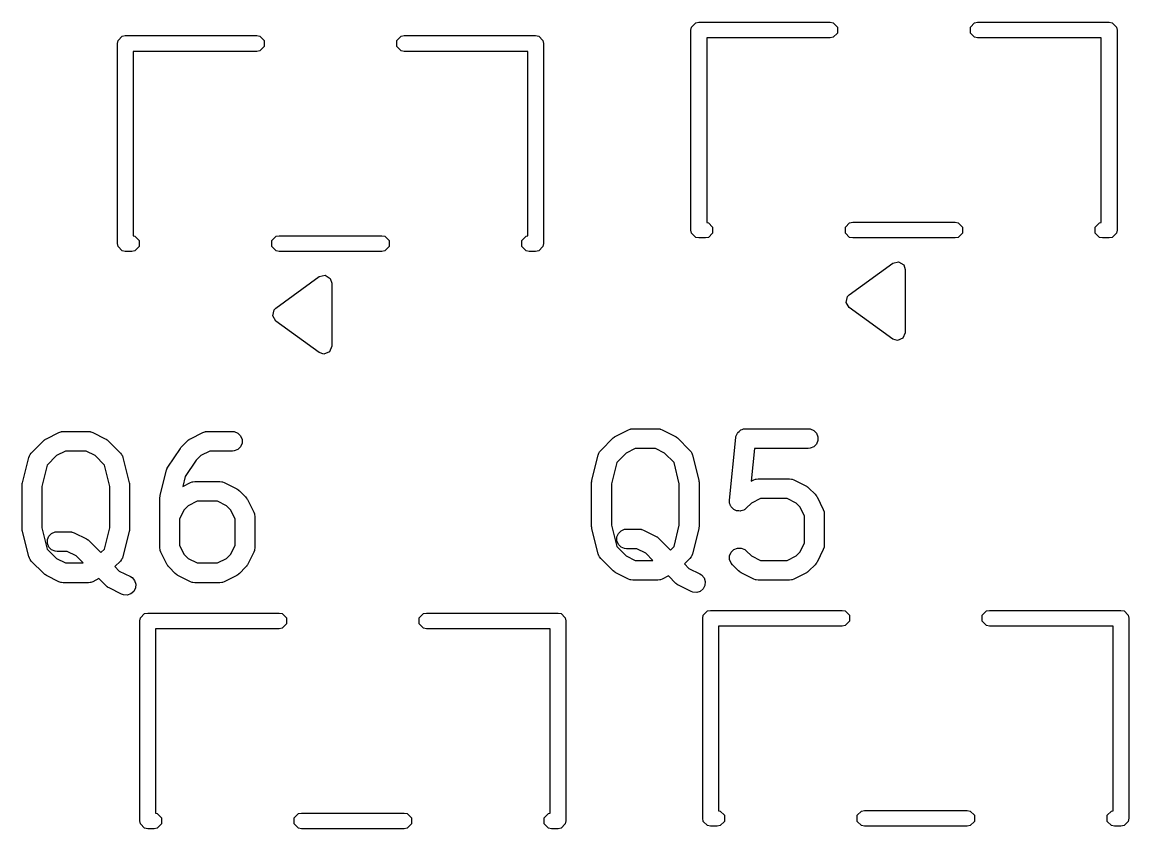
# Model space of a CAD drawing. Header units: inches. Extents: x 1.31 to 5.24, y -7.02 to -1.13.
# Drawn here: x 4.5191 to 4.8504, y -3.6902 to -3.4488 of the extents above; entities that cross this region are included whole.
import ezdxf

# ---------------------------------------------------------------- set-up
doc = ezdxf.new("R2010")
doc.units = ezdxf.units.IN
doc.header["$MEASUREMENT"] = 0
doc.layers.add('F.Silkscreen', color=41, linetype='CONTINUOUS', true_color=0xf2eda1)

msp = doc.modelspace()

# ---------------------------------------------------------------- linework, layer by layer
at = {"layer": 'F.Silkscreen', "linetype": 'CONTINUOUS'}
for p, q in [((4.71929, -3.45118), (4.71947, -3.45028)), ((4.71929, -3.51102), (4.71929, -3.45118)), ((4.71947, -3.45028), (4.72075, -3.449)), ((4.72075, -3.449), (4.72165, -3.44882)), ((4.72165, -3.44882), (4.76102, -3.44882)), ((4.76102, -3.44882), (4.76193, -3.449)), ((4.76193, -3.449), (4.76321, -3.45028)), ((4.76321, -3.45028), (4.76321, -3.45209)), ((4.80294, -3.45028), (4.80421, -3.449)), ((4.80294, -3.45209), (4.80294, -3.45028)), ((4.80421, -3.449), (4.80512, -3.44882)), ((4.80512, -3.44882), (4.84449, -3.44882)), ((4.84449, -3.44882), (4.84539, -3.449)), ((4.84539, -3.449), (4.84667, -3.45028)), ((4.84667, -3.45028), (4.84685, -3.45118)), ((4.84685, -3.45118), (4.84685, -3.51102)), ((4.54764, -3.45522), (4.54782, -3.45431)), ((4.54764, -3.51506), (4.54764, -3.45522)), ((4.54782, -3.45431), (4.5491, -3.45303)), ((4.5491, -3.45303), (4.55, -3.45285)), ((4.55, -3.45285), (4.58937, -3.45285)), ((4.58937, -3.45285), (4.59027, -3.45303)), ((4.59027, -3.45303), (4.59155, -3.45431)), ((4.59155, -3.45431), (4.59155, -3.45612)), ((4.63128, -3.45431), (4.63256, -3.45303)), ((4.63128, -3.45612), (4.63128, -3.45431)), ((4.63256, -3.45303), (4.63346, -3.45285)), ((4.63346, -3.45285), (4.67283, -3.45285)), ((4.67283, -3.45285), (4.67374, -3.45303)), ((4.67374, -3.45303), (4.67502, -3.45431)), ((4.67502, -3.45431), (4.6752, -3.45522)), ((4.6752, -3.45522), (4.6752, -3.51506)), ((4.76102, -3.45354), (4.72402, -3.45354)), ((4.72402, -3.45354), (4.72402, -3.50874)), ((4.76193, -3.45336), (4.76102, -3.45354)), ((4.76321, -3.45209), (4.76193, -3.45336)), ((4.80421, -3.45336), (4.80294, -3.45209)), ((4.80512, -3.45354), (4.80421, -3.45336)), ((4.84213, -3.45354), (4.80512, -3.45354)), ((4.84213, -3.50874), (4.84213, -3.45354)), ((4.58937, -3.45758), (4.55236, -3.45758)), ((4.55236, -3.45758), (4.55236, -3.51278)), ((4.59027, -3.4574), (4.58937, -3.45758)), ((4.59155, -3.45612), (4.59027, -3.4574)), ((4.63256, -3.4574), (4.63128, -3.45612)), ((4.63346, -3.45758), (4.63256, -3.4574)), ((4.67047, -3.45758), (4.63346, -3.45758)), ((4.67047, -3.51278), (4.67047, -3.45758)), ((4.71947, -3.51193), (4.71929, -3.51102)), ((4.72402, -3.50874), (4.72453, -3.50884)), ((4.72453, -3.50884), (4.7258, -3.51012)), ((4.7258, -3.51012), (4.7258, -3.51193)), ((4.76553, -3.51012), (4.76681, -3.50884)), ((4.76553, -3.51193), (4.76553, -3.51012)), ((4.76681, -3.50884), (4.76772, -3.50866)), ((4.76772, -3.50866), (4.79843, -3.50866)), ((4.79843, -3.50866), (4.79933, -3.50884)), ((4.79933, -3.50884), (4.80061, -3.51012)), ((4.80061, -3.51012), (4.80061, -3.51193)), ((4.84034, -3.51012), (4.84162, -3.50884)), ((4.84034, -3.51193), (4.84034, -3.51012)), ((4.84162, -3.50884), (4.84213, -3.50874)), ((4.84685, -3.51102), (4.84667, -3.51193)), ((4.55236, -3.51278), (4.55287, -3.51288)), ((4.55287, -3.51288), (4.55415, -3.51416)), ((4.55415, -3.51416), (4.55415, -3.51596)), ((4.59388, -3.51416), (4.59516, -3.51288)), ((4.59388, -3.51596), (4.59388, -3.51416)), ((4.59516, -3.51288), (4.59606, -3.5127)), ((4.59606, -3.5127), (4.62677, -3.5127)), ((4.62677, -3.5127), (4.62768, -3.51288)), ((4.62768, -3.51288), (4.62895, -3.51416)), ((4.62895, -3.51416), (4.62895, -3.51596)), ((4.66868, -3.51416), (4.66996, -3.51288)), ((4.66868, -3.51596), (4.66868, -3.51416)), ((4.66996, -3.51288), (4.67047, -3.51278)), ((4.72075, -3.51321), (4.71947, -3.51193)), ((4.72165, -3.51339), (4.72075, -3.51321)), ((4.72362, -3.51339), (4.72165, -3.51339)), ((4.72453, -3.51321), (4.72362, -3.51339)), ((4.7258, -3.51193), (4.72453, -3.51321)), ((4.76681, -3.51321), (4.76553, -3.51193)), ((4.76772, -3.51339), (4.76681, -3.51321)), ((4.79843, -3.51339), (4.76772, -3.51339)), ((4.79933, -3.51321), (4.79843, -3.51339)), ((4.80061, -3.51193), (4.79933, -3.51321)), ((4.84162, -3.51321), (4.84034, -3.51193)), ((4.84252, -3.51339), (4.84162, -3.51321)), ((4.84449, -3.51339), (4.84252, -3.51339)), ((4.84539, -3.51321), (4.84449, -3.51339)), ((4.84667, -3.51193), (4.84539, -3.51321)), ((4.54782, -3.51596), (4.54764, -3.51506)), ((4.5491, -3.51724), (4.54782, -3.51596)), ((4.55, -3.51742), (4.5491, -3.51724)), ((4.55197, -3.51742), (4.55, -3.51742)), ((4.55287, -3.51724), (4.55197, -3.51742)), ((4.55415, -3.51596), (4.55287, -3.51724)), ((4.59516, -3.51724), (4.59388, -3.51596)), ((4.59606, -3.51742), (4.59516, -3.51724)), ((4.62677, -3.51742), (4.59606, -3.51742)), ((4.62768, -3.51724), (4.62677, -3.51742)), ((4.62895, -3.51596), (4.62768, -3.51724)), ((4.66996, -3.51724), (4.66868, -3.51596)), ((4.67087, -3.51742), (4.66996, -3.51724)), ((4.67283, -3.51742), (4.67087, -3.51742)), ((4.67374, -3.51724), (4.67283, -3.51742)), ((4.67502, -3.51596), (4.67374, -3.51724)), ((4.6752, -3.51506), (4.67502, -3.51596)), ((4.76672, -3.53037), (4.77971, -3.52092)), ((4.77971, -3.52092), (4.78147, -3.5205)), ((4.78147, -3.5205), (4.78301, -3.52145)), ((4.78301, -3.52145), (4.78346, -3.52283)), ((4.60806, -3.52496), (4.60982, -3.52454)), ((4.60982, -3.52454), (4.61136, -3.52548)), ((4.78346, -3.52283), (4.78346, -3.54173)), ((4.59507, -3.53441), (4.60806, -3.52496)), ((4.61136, -3.52548), (4.61181, -3.52687)), ((4.61181, -3.52687), (4.61181, -3.54577)), ((4.76578, -3.53265), (4.7662, -3.53089)), ((4.7662, -3.53089), (4.76672, -3.53037)), ((4.59455, -3.53493), (4.59507, -3.53441)), ((4.76672, -3.53419), (4.76578, -3.53265)), ((4.77971, -3.54364), (4.76672, -3.53419)), ((4.59412, -3.53669), (4.59455, -3.53493)), ((4.59507, -3.53823), (4.59412, -3.53669)), ((4.60806, -3.54768), (4.59507, -3.53823)), ((4.7811, -3.54409), (4.77971, -3.54364)), ((4.78277, -3.5434), (4.7811, -3.54409)), ((4.78346, -3.54173), (4.78277, -3.5434)), ((4.60945, -3.54813), (4.60806, -3.54768)), ((4.61112, -3.54744), (4.60945, -3.54813)), ((4.61181, -3.54577), (4.61112, -3.54744)), ((4.69684, -3.57265), (4.70059, -3.57078)), ((4.70059, -3.57078), (4.70113, -3.57057)), ((4.70113, -3.57057), (4.70124, -3.57056)), ((4.70124, -3.57056), (4.70134, -3.57052)), ((4.70134, -3.57052), (4.70191, -3.57047)), ((4.70191, -3.57047), (4.70941, -3.57047)), ((4.70941, -3.57047), (4.70999, -3.57052)), ((4.70999, -3.57052), (4.71009, -3.57056)), ((4.71009, -3.57056), (4.71019, -3.57057)), ((4.71019, -3.57057), (4.71073, -3.57078)), ((4.71073, -3.57078), (4.71448, -3.57265)), ((4.73371, -3.57127), (4.73402, -3.57096)), ((4.73402, -3.57096), (4.73415, -3.57091)), ((4.73415, -3.57091), (4.73427, -3.57081)), ((4.73427, -3.57081), (4.73468, -3.57069)), ((4.73468, -3.57069), (4.73508, -3.57052)), ((4.73508, -3.57052), (4.7353, -3.5705)), ((4.7353, -3.5705), (4.73537, -3.57048)), ((4.73537, -3.57048), (4.73544, -3.57049)), ((4.73544, -3.57049), (4.73566, -3.57047)), ((4.73566, -3.57047), (4.75441, -3.57047)), ((4.75441, -3.57047), (4.75498, -3.57052)), ((4.75498, -3.57052), (4.75605, -3.57096)), ((4.75605, -3.57096), (4.75686, -3.57178)), ((4.52185, -3.57774), (4.5256, -3.57399)), ((4.5256, -3.57399), (4.52583, -3.57381)), ((4.52583, -3.57381), (4.52588, -3.57375)), ((4.52588, -3.57375), (4.52597, -3.57369)), ((4.52597, -3.57369), (4.52605, -3.57363)), ((4.52605, -3.57363), (4.52612, -3.5736)), ((4.52612, -3.5736), (4.52637, -3.57344)), ((4.52637, -3.57344), (4.53012, -3.57156)), ((4.53012, -3.57156), (4.53066, -3.57136)), ((4.53066, -3.57136), (4.53077, -3.57135)), ((4.53077, -3.57135), (4.53086, -3.57131)), ((4.53086, -3.57131), (4.53144, -3.57125)), ((4.53144, -3.57125), (4.53894, -3.57125)), ((4.53894, -3.57125), (4.53951, -3.57131)), ((4.53951, -3.57131), (4.53961, -3.57135)), ((4.53961, -3.57135), (4.53972, -3.57136)), ((4.53972, -3.57136), (4.54026, -3.57156)), ((4.54026, -3.57156), (4.54401, -3.57344)), ((4.54401, -3.57344), (4.54426, -3.5736)), ((4.54426, -3.5736), (4.54433, -3.57363)), ((4.54433, -3.57363), (4.54441, -3.57369)), ((4.54441, -3.57369), (4.5445, -3.57375)), ((4.5445, -3.57375), (4.54455, -3.57381)), ((4.54455, -3.57381), (4.54478, -3.57399)), ((4.54478, -3.57399), (4.54853, -3.57774)), ((4.56685, -3.57587), (4.56872, -3.57399)), ((4.56872, -3.57399), (4.56895, -3.57381)), ((4.56895, -3.57381), (4.569, -3.57375)), ((4.569, -3.57375), (4.56909, -3.57369)), ((4.56909, -3.57369), (4.56917, -3.57363)), ((4.56917, -3.57363), (4.56924, -3.5736)), ((4.56924, -3.5736), (4.56949, -3.57344)), ((4.56949, -3.57344), (4.57324, -3.57156)), ((4.57324, -3.57156), (4.57378, -3.57136)), ((4.57378, -3.57136), (4.57389, -3.57135)), ((4.57389, -3.57135), (4.57398, -3.57131)), ((4.57398, -3.57131), (4.57456, -3.57125)), ((4.57456, -3.57125), (4.58206, -3.57125)), ((4.58206, -3.57125), (4.58263, -3.57131)), ((4.58263, -3.57131), (4.5837, -3.57175)), ((4.5837, -3.57175), (4.58451, -3.57256)), ((4.58451, -3.57256), (4.58495, -3.57363)), ((4.58495, -3.57363), (4.58495, -3.57478)), ((4.69233, -3.57695), (4.69607, -3.5732)), ((4.69607, -3.5732), (4.6963, -3.57302)), ((4.6963, -3.57302), (4.69635, -3.57296)), ((4.69635, -3.57296), (4.69644, -3.5729)), ((4.69644, -3.5729), (4.69652, -3.57284)), ((4.69652, -3.57284), (4.69659, -3.57281)), ((4.69659, -3.57281), (4.69684, -3.57265)), ((4.71448, -3.57265), (4.71473, -3.57281)), ((4.71473, -3.57281), (4.7148, -3.57284)), ((4.7148, -3.57284), (4.71488, -3.5729)), ((4.71488, -3.5729), (4.71497, -3.57296)), ((4.71497, -3.57296), (4.71502, -3.57302)), ((4.71502, -3.57302), (4.71525, -3.5732)), ((4.71525, -3.5732), (4.719, -3.57695)), ((4.73085, -3.59187), (4.73272, -3.57312)), ((4.73272, -3.57312), (4.73276, -3.57291)), ((4.73276, -3.57284), (4.73279, -3.57277)), ((4.73276, -3.57291), (4.73276, -3.57284)), ((4.73279, -3.57277), (4.73283, -3.57256)), ((4.73283, -3.57256), (4.73304, -3.57218)), ((4.73304, -3.57218), (4.7332, -3.57178)), ((4.7332, -3.57178), (4.73331, -3.57167)), ((4.73331, -3.57167), (4.73338, -3.57154)), ((4.73338, -3.57154), (4.73371, -3.57127)), ((4.75686, -3.57178), (4.7573, -3.57284)), ((4.7573, -3.57399), (4.75686, -3.57506)), ((4.7573, -3.57284), (4.7573, -3.57399)), ((4.52149, -3.57819), (4.52185, -3.57774)), ((4.53214, -3.57716), (4.52944, -3.57851)), ((4.53824, -3.57716), (4.53214, -3.57716)), ((4.54094, -3.57851), (4.53824, -3.57716)), ((4.54853, -3.57774), (4.54889, -3.57819)), ((4.56273, -3.58194), (4.56648, -3.57632)), ((4.56648, -3.57631), (4.56666, -3.5761)), ((4.56648, -3.57632), (4.56648, -3.57631)), ((4.56648, -3.57632), (4.56648, -3.57632)), ((4.56666, -3.5761), (4.56685, -3.57587)), ((4.56685, -3.57587), (4.56685, -3.57587)), ((4.56685, -3.57587), (4.56685, -3.57587)), ((4.57526, -3.57716), (4.57256, -3.57851)), ((4.58206, -3.57716), (4.57526, -3.57716)), ((4.58263, -3.5771), (4.58206, -3.57716)), ((4.5837, -3.57666), (4.58263, -3.5771)), ((4.58451, -3.57585), (4.5837, -3.57666)), ((4.58495, -3.57478), (4.58451, -3.57585)), ((4.69155, -3.57833), (4.69174, -3.57778)), ((4.69174, -3.57778), (4.69187, -3.5776)), ((4.69187, -3.5776), (4.69196, -3.5774)), ((4.69196, -3.5774), (4.69233, -3.57695)), ((4.69991, -3.57772), (4.69708, -3.58055)), ((4.70261, -3.57637), (4.69991, -3.57772)), ((4.70871, -3.57637), (4.70261, -3.57637)), ((4.71141, -3.57772), (4.70871, -3.57637)), ((4.71424, -3.58055), (4.71141, -3.57772)), ((4.719, -3.57695), (4.71937, -3.5774)), ((4.71937, -3.5774), (4.71945, -3.5776)), ((4.71945, -3.5776), (4.71958, -3.57778)), ((4.71958, -3.57778), (4.71977, -3.57833)), ((4.73833, -3.57637), (4.73735, -3.58614)), ((4.75441, -3.57637), (4.73833, -3.57637)), ((4.75498, -3.57631), (4.75441, -3.57637)), ((4.75605, -3.57587), (4.75498, -3.57631)), ((4.75686, -3.57506), (4.75605, -3.57587)), ((4.5192, -3.58661), (4.52108, -3.57911)), ((4.52108, -3.57911), (4.52127, -3.57857)), ((4.52127, -3.57857), (4.5214, -3.57839)), ((4.5214, -3.57839), (4.52149, -3.57819)), ((4.52944, -3.57851), (4.52661, -3.58134)), ((4.54377, -3.58134), (4.54094, -3.57851)), ((4.54889, -3.57819), (4.54898, -3.57839)), ((4.54898, -3.57839), (4.54911, -3.57857)), ((4.54911, -3.57857), (4.5493, -3.57911)), ((4.5493, -3.57911), (4.55118, -3.58661)), ((4.57123, -3.57984), (4.56793, -3.58479)), ((4.57256, -3.57851), (4.57123, -3.57984)), ((4.68967, -3.58583), (4.69155, -3.57833)), ((4.69708, -3.58055), (4.69549, -3.5869)), ((4.71583, -3.5869), (4.71424, -3.58055)), ((4.71977, -3.57833), (4.72165, -3.58583)), ((4.52661, -3.58134), (4.52502, -3.58769)), ((4.54536, -3.58769), (4.54377, -3.58134)), ((4.56045, -3.59036), (4.56232, -3.58286)), ((4.56232, -3.58286), (4.56244, -3.58252)), ((4.56244, -3.58252), (4.56246, -3.58245)), ((4.56246, -3.58245), (4.56249, -3.58239)), ((4.56249, -3.58239), (4.56252, -3.58232)), ((4.56252, -3.58232), (4.56256, -3.58226)), ((4.56256, -3.58226), (4.56273, -3.58194)), ((4.51911, -3.58733), (4.51912, -3.58723)), ((4.51911, -3.60045), (4.51911, -3.58733)), ((4.51912, -3.58719), (4.51915, -3.58697)), ((4.51912, -3.58723), (4.51912, -3.58719)), ((4.51915, -3.58697), (4.51917, -3.58675)), ((4.51917, -3.58675), (4.51919, -3.58671)), ((4.51919, -3.58671), (4.5192, -3.58661)), ((4.52502, -3.58769), (4.52502, -3.60009)), ((4.54536, -3.60009), (4.54536, -3.58769)), ((4.55118, -3.58661), (4.55119, -3.58671)), ((4.55119, -3.58671), (4.55121, -3.58675)), ((4.55121, -3.58675), (4.55123, -3.58697)), ((4.55123, -3.58697), (4.55126, -3.58719)), ((4.55126, -3.58719), (4.55126, -3.58723)), ((4.55126, -3.58723), (4.55127, -3.58733)), ((4.55127, -3.58733), (4.55127, -3.60045)), ((4.56793, -3.58479), (4.5672, -3.58771)), ((4.5672, -3.58771), (4.56949, -3.58656)), ((4.56949, -3.58656), (4.57003, -3.58636)), ((4.57003, -3.58636), (4.57014, -3.58635)), ((4.57014, -3.58635), (4.57023, -3.58631)), ((4.57023, -3.58631), (4.57081, -3.58625)), ((4.57081, -3.58625), (4.57831, -3.58625)), ((4.57831, -3.58625), (4.57888, -3.58631)), ((4.57888, -3.58631), (4.57898, -3.58635)), ((4.57898, -3.58635), (4.57909, -3.58636)), ((4.57909, -3.58636), (4.57963, -3.58656)), ((4.57963, -3.58656), (4.58338, -3.58844)), ((4.68959, -3.5864), (4.68962, -3.58618)), ((4.6896, -3.58644), (4.68959, -3.5864)), ((4.68959, -3.58654), (4.6896, -3.58644)), ((4.68959, -3.59966), (4.68959, -3.58654)), ((4.68962, -3.58618), (4.68964, -3.58597)), ((4.68964, -3.58597), (4.68966, -3.58593)), ((4.68966, -3.58593), (4.68967, -3.58583)), ((4.69549, -3.5869), (4.69549, -3.5993)), ((4.71583, -3.5993), (4.71583, -3.5869)), ((4.72165, -3.58583), (4.72166, -3.58593)), ((4.72166, -3.58593), (4.72168, -3.58597)), ((4.72168, -3.58597), (4.7217, -3.58618)), ((4.7217, -3.58618), (4.72173, -3.5864)), ((4.72173, -3.5864), (4.72173, -3.58644)), ((4.72173, -3.58644), (4.72174, -3.58654)), ((4.72174, -3.58654), (4.72174, -3.59966)), ((4.73735, -3.58614), (4.73809, -3.58578)), ((4.73809, -3.58578), (4.73863, -3.58557)), ((4.73863, -3.58557), (4.73873, -3.58556)), ((4.73873, -3.58556), (4.73883, -3.58552)), ((4.73883, -3.58552), (4.73941, -3.58546)), ((4.73941, -3.58546), (4.74878, -3.58546)), ((4.74878, -3.58546), (4.74936, -3.58552)), ((4.74936, -3.58552), (4.74946, -3.58556)), ((4.74946, -3.58556), (4.74956, -3.58557)), ((4.74956, -3.58557), (4.7501, -3.58578)), ((4.7501, -3.58578), (4.75385, -3.58765)), ((4.75385, -3.58765), (4.7541, -3.58781)), ((4.56036, -3.59093), (4.56039, -3.59072)), ((4.56037, -3.59098), (4.56036, -3.59093)), ((4.56036, -3.59108), (4.56037, -3.59098)), ((4.56036, -3.60608), (4.56036, -3.59108)), ((4.56039, -3.59072), (4.56041, -3.5905)), ((4.56041, -3.5905), (4.56043, -3.59046)), ((4.56043, -3.59046), (4.56045, -3.59036)), ((4.58338, -3.58844), (4.58363, -3.58859)), ((4.58363, -3.58859), (4.5837, -3.58862)), ((4.5837, -3.58862), (4.58378, -3.58869)), ((4.58378, -3.58869), (4.58387, -3.58875)), ((4.58387, -3.58875), (4.58392, -3.5888)), ((4.58392, -3.5888), (4.58415, -3.58899)), ((4.58415, -3.58899), (4.58602, -3.59087)), ((4.58602, -3.59087), (4.58621, -3.59109)), ((4.7541, -3.58781), (4.75417, -3.58784)), ((4.75417, -3.58784), (4.75425, -3.5879)), ((4.75425, -3.5879), (4.75434, -3.58796)), ((4.75434, -3.58796), (4.75439, -3.58802)), ((4.75439, -3.58802), (4.75462, -3.5882)), ((4.75462, -3.5882), (4.75649, -3.59008)), ((4.75649, -3.59008), (4.75668, -3.5903)), ((4.75668, -3.5903), (4.75674, -3.59036)), ((4.75674, -3.59036), (4.75679, -3.59044)), ((4.75679, -3.59044), (4.75686, -3.59053)), ((4.75686, -3.59053), (4.75689, -3.5906)), ((4.75689, -3.5906), (4.75705, -3.59085)), ((4.75705, -3.59085), (4.75892, -3.59459)), ((4.56881, -3.59351), (4.56761, -3.5947)), ((4.57151, -3.59216), (4.56881, -3.59351)), ((4.57761, -3.59216), (4.57151, -3.59216)), ((4.58031, -3.59351), (4.57761, -3.59216)), ((4.58151, -3.5947), (4.58031, -3.59351)), ((4.58621, -3.59109), (4.58627, -3.59114)), ((4.58627, -3.59114), (4.58632, -3.59123)), ((4.58632, -3.59123), (4.58639, -3.59131)), ((4.58639, -3.59131), (4.58642, -3.59138)), ((4.58642, -3.59138), (4.58657, -3.59163)), ((4.58657, -3.59163), (4.58845, -3.59538)), ((4.73084, -3.59245), (4.73085, -3.59187)), ((4.73089, -3.59259), (4.73084, -3.59245)), ((4.73089, -3.59274), (4.73089, -3.59259)), ((4.73105, -3.59314), (4.73089, -3.59274)), ((4.73118, -3.59355), (4.73105, -3.59314)), ((4.73127, -3.59367), (4.73118, -3.59355)), ((4.73133, -3.59381), (4.73127, -3.59367)), ((4.73163, -3.59411), (4.73133, -3.59381)), ((4.73191, -3.59445), (4.73163, -3.59411)), ((4.73587, -3.59425), (4.73542, -3.59462)), ((4.73741, -3.59272), (4.73587, -3.59425)), ((4.7401, -3.59137), (4.73741, -3.59272)), ((4.74808, -3.59137), (4.7401, -3.59137)), ((4.75078, -3.59272), (4.74808, -3.59137)), ((4.75198, -3.59391), (4.75078, -3.59272)), ((4.75333, -3.59661), (4.75198, -3.59391)), ((4.56761, -3.5947), (4.56626, -3.5974)), ((4.56626, -3.5974), (4.56626, -3.60538)), ((4.58286, -3.5974), (4.58151, -3.5947)), ((4.58286, -3.60538), (4.58286, -3.5974)), ((4.58845, -3.59538), (4.58866, -3.59592)), ((4.58866, -3.59592), (4.58866, -3.59603)), ((4.58866, -3.59603), (4.5887, -3.59613)), ((4.5887, -3.59613), (4.58876, -3.5967)), ((4.58876, -3.5967), (4.58876, -3.60608)), ((4.73204, -3.59452), (4.73191, -3.59445)), ((4.73214, -3.59462), (4.73204, -3.59452)), ((4.73254, -3.59479), (4.73214, -3.59462)), ((4.73292, -3.59499), (4.73254, -3.59479)), ((4.73307, -3.595), (4.73292, -3.59499)), ((4.73321, -3.59506), (4.73307, -3.595)), ((4.73364, -3.59506), (4.73321, -3.59506)), ((4.73407, -3.5951), (4.73364, -3.59506)), ((4.73421, -3.59506), (4.73407, -3.5951)), ((4.73436, -3.59506), (4.73421, -3.59506)), ((4.73476, -3.5949), (4.73436, -3.59506)), ((4.73517, -3.59477), (4.73476, -3.5949)), ((4.73529, -3.59468), (4.73517, -3.59477)), ((4.73542, -3.59462), (4.73529, -3.59468)), ((4.75333, -3.60459), (4.75333, -3.59661)), ((4.75892, -3.59459), (4.75913, -3.59514)), ((4.75913, -3.59514), (4.75914, -3.59524)), ((4.75914, -3.59524), (4.75918, -3.59534)), ((4.75918, -3.59534), (4.75923, -3.59592)), ((4.75923, -3.59592), (4.75923, -3.60529)), ((4.51912, -3.60055), (4.51911, -3.60045)), ((4.51912, -3.6006), (4.51912, -3.60055)), ((4.51915, -3.60081), (4.51912, -3.6006)), ((4.51917, -3.60103), (4.51915, -3.60081)), ((4.52502, -3.60009), (4.52661, -3.60644)), ((4.54377, -3.60644), (4.54536, -3.60009)), ((4.55123, -3.60081), (4.55121, -3.60103)), ((4.55126, -3.6006), (4.55123, -3.60081)), ((4.55127, -3.60045), (4.55126, -3.60055)), ((4.55126, -3.60055), (4.55126, -3.6006)), ((4.6896, -3.59977), (4.68959, -3.59966)), ((4.68959, -3.59981), (4.6896, -3.59977)), ((4.68962, -3.60002), (4.68959, -3.59981)), ((4.68964, -3.60024), (4.68962, -3.60002)), ((4.68966, -3.60028), (4.68964, -3.60024)), ((4.68967, -3.60038), (4.68966, -3.60028)), ((4.69155, -3.60788), (4.68967, -3.60038)), ((4.69549, -3.5993), (4.69708, -3.60565)), ((4.69758, -3.60177), (4.6984, -3.60096)), ((4.6984, -3.60096), (4.69946, -3.60052)), ((4.69946, -3.60052), (4.70004, -3.60046)), ((4.70004, -3.60046), (4.70379, -3.60046)), ((4.70379, -3.60046), (4.70436, -3.60052)), ((4.70436, -3.60052), (4.70446, -3.60056)), ((4.70446, -3.60056), (4.70457, -3.60057)), ((4.70457, -3.60057), (4.70511, -3.60077)), ((4.70511, -3.60077), (4.70886, -3.60265)), ((4.71424, -3.60565), (4.71583, -3.5993)), ((4.72165, -3.60038), (4.71977, -3.60788)), ((4.72166, -3.60028), (4.72165, -3.60038)), ((4.72168, -3.60024), (4.72166, -3.60028)), ((4.7217, -3.60002), (4.72168, -3.60024)), ((4.72173, -3.59981), (4.7217, -3.60002)), ((4.72174, -3.59966), (4.72173, -3.59977)), ((4.72173, -3.59977), (4.72173, -3.59981)), ((4.51919, -3.60107), (4.51917, -3.60103)), ((4.5192, -3.60117), (4.51919, -3.60107)), ((4.52108, -3.60867), (4.5192, -3.60117)), ((4.52667, -3.60363), (4.52711, -3.60256)), ((4.52667, -3.60478), (4.52667, -3.60363)), ((4.52711, -3.60256), (4.52792, -3.60175)), ((4.52792, -3.60175), (4.52899, -3.60131)), ((4.52899, -3.60131), (4.52957, -3.60125)), ((4.52957, -3.60125), (4.53331, -3.60125)), ((4.53331, -3.60125), (4.53389, -3.60131)), ((4.53389, -3.60131), (4.53399, -3.60135)), ((4.53399, -3.60135), (4.53409, -3.60135)), ((4.53409, -3.60135), (4.53464, -3.60156)), ((4.53464, -3.60156), (4.53838, -3.60344)), ((4.53838, -3.60344), (4.53863, -3.60359)), ((4.53863, -3.60359), (4.5387, -3.60362)), ((4.5387, -3.60362), (4.53879, -3.60369)), ((4.53879, -3.60369), (4.53887, -3.60374)), ((4.53887, -3.60374), (4.53893, -3.6038)), ((4.53893, -3.6038), (4.53915, -3.60399)), ((4.53915, -3.60399), (4.54269, -3.60752)), ((4.55118, -3.60117), (4.5493, -3.60867)), ((4.55119, -3.60107), (4.55118, -3.60117)), ((4.55121, -3.60103), (4.55119, -3.60107)), ((4.69714, -3.60284), (4.69758, -3.60177)), ((4.69714, -3.60399), (4.69714, -3.60284)), ((4.69758, -3.60505), (4.69714, -3.60399)), ((4.70886, -3.60265), (4.70911, -3.6028)), ((4.70911, -3.6028), (4.70918, -3.60283)), ((4.70918, -3.60283), (4.70926, -3.6029)), ((4.70926, -3.6029), (4.70935, -3.60296)), ((4.70935, -3.60296), (4.7094, -3.60302)), ((4.7094, -3.60302), (4.70962, -3.6032)), ((4.70962, -3.6032), (4.71316, -3.60674)), ((4.52661, -3.60644), (4.52944, -3.60927)), ((4.52711, -3.60584), (4.52667, -3.60478)), ((4.52792, -3.60666), (4.52711, -3.60584)), ((4.52899, -3.6071), (4.52792, -3.60666)), ((4.52957, -3.60715), (4.52899, -3.6071)), ((4.53262, -3.60715), (4.52957, -3.60715)), ((4.53531, -3.6085), (4.53262, -3.60715)), ((4.54269, -3.60752), (4.54377, -3.60644)), ((4.56041, -3.60665), (4.56036, -3.60608)), ((4.56046, -3.60675), (4.56041, -3.60665)), ((4.56046, -3.60686), (4.56046, -3.60675)), ((4.56067, -3.6074), (4.56046, -3.60686)), ((4.56254, -3.61115), (4.56067, -3.6074)), ((4.56626, -3.60538), (4.56761, -3.60808)), ((4.58151, -3.60808), (4.58286, -3.60538)), ((4.58845, -3.6074), (4.58657, -3.61115)), ((4.58866, -3.60686), (4.58845, -3.6074)), ((4.5887, -3.60665), (4.58866, -3.60675)), ((4.58866, -3.60675), (4.58866, -3.60686)), ((4.58876, -3.60608), (4.5887, -3.60665)), ((4.69708, -3.60565), (4.69991, -3.60849)), ((4.6984, -3.60587), (4.69758, -3.60505)), ((4.69946, -3.60631), (4.6984, -3.60587)), ((4.70004, -3.60637), (4.69946, -3.60631)), ((4.70309, -3.60637), (4.70004, -3.60637)), ((4.70579, -3.60772), (4.70309, -3.60637)), ((4.71316, -3.60674), (4.71424, -3.60565)), ((4.73089, -3.60846), (4.73133, -3.6074)), ((4.73133, -3.6074), (4.73214, -3.60658)), ((4.73214, -3.60658), (4.73321, -3.60614)), ((4.73321, -3.60614), (4.73436, -3.60614)), ((4.73436, -3.60614), (4.73542, -3.60658)), ((4.73542, -3.60658), (4.73587, -3.60695)), ((4.73587, -3.60695), (4.73741, -3.60849)), ((4.75078, -3.60849), (4.75198, -3.60729)), ((4.75198, -3.60729), (4.75333, -3.60459)), ((4.75892, -3.60661), (4.75705, -3.61036)), ((4.75913, -3.60607), (4.75892, -3.60661)), ((4.75914, -3.60596), (4.75913, -3.60607)), ((4.75918, -3.60587), (4.75914, -3.60596)), ((4.75923, -3.60529), (4.75918, -3.60587)), ((4.52127, -3.60921), (4.52108, -3.60867)), ((4.5214, -3.60939), (4.52127, -3.60921)), ((4.52149, -3.60959), (4.5214, -3.60939)), ((4.52185, -3.61004), (4.52149, -3.60959)), ((4.5256, -3.61379), (4.52185, -3.61004)), ((4.52944, -3.60927), (4.53214, -3.61062)), ((4.53214, -3.61062), (4.53743, -3.61062)), ((4.53743, -3.61062), (4.53531, -3.6085)), ((4.54853, -3.61004), (4.54686, -3.6117)), ((4.54889, -3.60959), (4.54853, -3.61004)), ((4.54898, -3.60939), (4.54889, -3.60959)), ((4.54911, -3.60921), (4.54898, -3.60939)), ((4.5493, -3.60867), (4.54911, -3.60921)), ((4.56761, -3.60808), (4.56881, -3.60927)), ((4.56881, -3.60927), (4.57151, -3.61062)), ((4.57151, -3.61062), (4.57761, -3.61062)), ((4.57761, -3.61062), (4.58031, -3.60927)), ((4.58031, -3.60927), (4.58151, -3.60808)), ((4.69174, -3.60843), (4.69155, -3.60788)), ((4.69187, -3.6086), (4.69174, -3.60843)), ((4.69196, -3.6088), (4.69187, -3.6086)), ((4.69233, -3.60925), (4.69196, -3.6088)), ((4.69607, -3.613), (4.69233, -3.60925)), ((4.69991, -3.60849), (4.70261, -3.60984)), ((4.70261, -3.60984), (4.70791, -3.60984)), ((4.70791, -3.60984), (4.70579, -3.60772)), ((4.719, -3.60925), (4.71734, -3.61091)), ((4.71734, -3.61091), (4.71866, -3.61224)), ((4.71937, -3.6088), (4.719, -3.60925)), ((4.71945, -3.6086), (4.71937, -3.6088)), ((4.71958, -3.60843), (4.71945, -3.6086)), ((4.71977, -3.60788), (4.71958, -3.60843)), ((4.73089, -3.60961), (4.73089, -3.60846)), ((4.73133, -3.61068), (4.73089, -3.60961)), ((4.7317, -3.61113), (4.73133, -3.61068)), ((4.73741, -3.60849), (4.7401, -3.60984)), ((4.7401, -3.60984), (4.74808, -3.60984)), ((4.74808, -3.60984), (4.75078, -3.60849)), ((4.75668, -3.6109), (4.75649, -3.61113)), ((4.75674, -3.61085), (4.75668, -3.6109)), ((4.75679, -3.61076), (4.75674, -3.61085)), ((4.75686, -3.61068), (4.75679, -3.61076)), ((4.75689, -3.61061), (4.75686, -3.61068)), ((4.75705, -3.61036), (4.75689, -3.61061)), ((4.52583, -3.61397), (4.5256, -3.61379)), ((4.52588, -3.61403), (4.52583, -3.61397)), ((4.52597, -3.61409), (4.52588, -3.61403)), ((4.52605, -3.61416), (4.52597, -3.61409)), ((4.52612, -3.61419), (4.52605, -3.61416)), ((4.52637, -3.61434), (4.52612, -3.61419)), ((4.54686, -3.6117), (4.54819, -3.61302)), ((4.54819, -3.61302), (4.55151, -3.61468)), ((4.5627, -3.61139), (4.56254, -3.61115)), ((4.56273, -3.61147), (4.5627, -3.61139)), ((4.5628, -3.61155), (4.56273, -3.61147)), ((4.56285, -3.61164), (4.5628, -3.61155)), ((4.56291, -3.61169), (4.56285, -3.61164)), ((4.5631, -3.61191), (4.56291, -3.61169)), ((4.56497, -3.61379), (4.5631, -3.61191)), ((4.5652, -3.61397), (4.56497, -3.61379)), ((4.56525, -3.61403), (4.5652, -3.61397)), ((4.56534, -3.61409), (4.56525, -3.61403)), ((4.56542, -3.61416), (4.56534, -3.61409)), ((4.56549, -3.61419), (4.56542, -3.61416)), ((4.56574, -3.61434), (4.56549, -3.61419)), ((4.58363, -3.61419), (4.58338, -3.61434)), ((4.5837, -3.61416), (4.58363, -3.61419)), ((4.58378, -3.61409), (4.5837, -3.61416)), ((4.58387, -3.61403), (4.58378, -3.61409)), ((4.58392, -3.61397), (4.58387, -3.61403)), ((4.58415, -3.61379), (4.58392, -3.61397)), ((4.58602, -3.61191), (4.58415, -3.61379)), ((4.58621, -3.61169), (4.58602, -3.61191)), ((4.58627, -3.61164), (4.58621, -3.61169)), ((4.58632, -3.61155), (4.58627, -3.61164)), ((4.58639, -3.61147), (4.58632, -3.61155)), ((4.58642, -3.61139), (4.58639, -3.61147)), ((4.58657, -3.61115), (4.58642, -3.61139)), ((4.6963, -3.61319), (4.69607, -3.613)), ((4.69635, -3.61325), (4.6963, -3.61319)), ((4.69644, -3.6133), (4.69635, -3.61325)), ((4.69652, -3.61337), (4.69644, -3.6133)), ((4.69659, -3.6134), (4.69652, -3.61337)), ((4.69684, -3.61355), (4.69659, -3.6134)), ((4.70059, -3.61543), (4.69684, -3.61355)), ((4.71866, -3.61224), (4.72198, -3.6139)), ((4.72198, -3.6139), (4.72247, -3.61421)), ((4.72247, -3.61421), (4.72323, -3.61508)), ((4.73357, -3.613), (4.7317, -3.61113)), ((4.7338, -3.61319), (4.73357, -3.613)), ((4.73385, -3.61325), (4.7338, -3.61319)), ((4.73394, -3.6133), (4.73385, -3.61325)), ((4.73402, -3.61337), (4.73394, -3.6133)), ((4.73409, -3.6134), (4.73402, -3.61337)), ((4.73434, -3.61355), (4.73409, -3.6134)), ((4.73809, -3.61543), (4.73434, -3.61355)), ((4.75385, -3.61355), (4.7501, -3.61543)), ((4.7541, -3.6134), (4.75385, -3.61355)), ((4.75417, -3.61337), (4.7541, -3.6134)), ((4.75425, -3.6133), (4.75417, -3.61337)), ((4.75434, -3.61325), (4.75425, -3.6133)), ((4.75439, -3.61319), (4.75434, -3.61325)), ((4.75462, -3.613), (4.75439, -3.61319)), ((4.75649, -3.61113), (4.75462, -3.613)), ((4.53012, -3.61622), (4.52637, -3.61434)), ((4.53066, -3.61642), (4.53012, -3.61622)), ((4.53077, -3.61643), (4.53066, -3.61642)), ((4.53086, -3.61647), (4.53077, -3.61643)), ((4.53144, -3.61653), (4.53086, -3.61647)), ((4.53894, -3.61653), (4.53144, -3.61653)), ((4.53951, -3.61647), (4.53894, -3.61653)), ((4.53961, -3.61643), (4.53951, -3.61647)), ((4.53972, -3.61642), (4.53961, -3.61643)), ((4.54026, -3.61622), (4.53972, -3.61642)), ((4.54211, -3.61529), (4.54026, -3.61622)), ((4.54435, -3.61754), (4.54211, -3.61529)), ((4.54458, -3.61772), (4.54435, -3.61754)), ((4.55151, -3.61468), (4.552, -3.61499)), ((4.552, -3.61499), (4.55275, -3.61586)), ((4.55275, -3.61586), (4.55312, -3.61696)), ((4.55312, -3.61696), (4.55304, -3.6181)), ((4.56949, -3.61622), (4.56574, -3.61434)), ((4.57003, -3.61642), (4.56949, -3.61622)), ((4.57014, -3.61643), (4.57003, -3.61642)), ((4.57023, -3.61647), (4.57014, -3.61643)), ((4.57081, -3.61653), (4.57023, -3.61647)), ((4.57831, -3.61653), (4.57081, -3.61653)), ((4.57888, -3.61647), (4.57831, -3.61653)), ((4.57898, -3.61643), (4.57888, -3.61647)), ((4.57909, -3.61642), (4.57898, -3.61643)), ((4.57963, -3.61622), (4.57909, -3.61642)), ((4.58338, -3.61434), (4.57963, -3.61622)), ((4.70113, -3.61564), (4.70059, -3.61543)), ((4.70124, -3.61564), (4.70113, -3.61564)), ((4.70134, -3.61568), (4.70124, -3.61564)), ((4.70191, -3.61574), (4.70134, -3.61568)), ((4.70941, -3.61574), (4.70191, -3.61574)), ((4.70999, -3.61568), (4.70941, -3.61574)), ((4.71009, -3.61564), (4.70999, -3.61568)), ((4.71019, -3.61564), (4.71009, -3.61564)), ((4.71073, -3.61543), (4.71019, -3.61564)), ((4.71258, -3.61451), (4.71073, -3.61543)), ((4.71482, -3.61675), (4.71258, -3.61451)), ((4.71505, -3.61694), (4.71482, -3.61675)), ((4.7151, -3.617), (4.71505, -3.61694)), ((4.71519, -3.61705), (4.7151, -3.617)), ((4.71527, -3.61712), (4.71519, -3.61705)), ((4.71534, -3.61715), (4.71527, -3.61712)), ((4.71559, -3.6173), (4.71534, -3.61715)), ((4.71934, -3.61918), (4.71559, -3.6173)), ((4.72351, -3.61732), (4.72299, -3.61835)), ((4.72323, -3.61508), (4.72359, -3.61617)), ((4.72359, -3.61617), (4.72351, -3.61732)), ((4.73863, -3.61564), (4.73809, -3.61543)), ((4.73873, -3.61564), (4.73863, -3.61564)), ((4.73883, -3.61568), (4.73873, -3.61564)), ((4.73941, -3.61574), (4.73883, -3.61568)), ((4.74878, -3.61574), (4.73941, -3.61574)), ((4.74936, -3.61568), (4.74878, -3.61574)), ((4.74946, -3.61564), (4.74936, -3.61568)), ((4.74956, -3.61564), (4.74946, -3.61564)), ((4.7501, -3.61543), (4.74956, -3.61564)), ((4.54463, -3.61778), (4.54458, -3.61772)), ((4.54472, -3.61784), (4.54463, -3.61778)), ((4.5448, -3.61791), (4.54472, -3.61784)), ((4.54487, -3.61794), (4.5448, -3.61791)), ((4.54512, -3.61809), (4.54487, -3.61794)), ((4.54887, -3.61997), (4.54512, -3.61809)), ((4.54941, -3.62017), (4.54887, -3.61997)), ((4.55056, -3.62025), (4.54941, -3.62017)), ((4.55165, -3.61989), (4.55056, -3.62025)), ((4.55252, -3.61914), (4.55165, -3.61989)), ((4.55304, -3.6181), (4.55252, -3.61914)), ((4.71988, -3.61939), (4.71934, -3.61918)), ((4.72103, -3.61947), (4.71988, -3.61939)), ((4.72212, -3.6191), (4.72103, -3.61947)), ((4.72299, -3.61835), (4.72212, -3.6191)), ((4.55433, -3.62795), (4.55451, -3.62705)), ((4.55451, -3.62705), (4.55579, -3.62577)), ((4.55579, -3.62577), (4.55669, -3.62559)), ((4.55669, -3.62559), (4.59606, -3.62559)), ((4.59606, -3.62559), (4.59697, -3.62577)), ((4.59697, -3.62577), (4.59825, -3.62705)), ((4.59825, -3.62705), (4.59825, -3.62886)), ((4.63798, -3.62705), (4.63925, -3.62577)), ((4.63798, -3.62886), (4.63798, -3.62705)), ((4.63925, -3.62577), (4.64016, -3.62559)), ((4.64016, -3.62559), (4.67953, -3.62559)), ((4.67953, -3.62559), (4.68043, -3.62577)), ((4.68043, -3.62577), (4.68171, -3.62705)), ((4.68171, -3.62705), (4.68189, -3.62795)), ((4.72283, -3.62717), (4.72301, -3.62626)), ((4.72283, -3.68701), (4.72283, -3.62717)), ((4.72301, -3.62626), (4.72429, -3.62498)), ((4.72429, -3.62498), (4.7252, -3.6248)), ((4.7252, -3.6248), (4.76457, -3.6248)), ((4.76457, -3.6248), (4.76547, -3.62498)), ((4.76547, -3.62498), (4.76675, -3.62626)), ((4.76675, -3.62626), (4.76675, -3.62807)), ((4.80648, -3.62626), (4.80776, -3.62498)), ((4.80648, -3.62807), (4.80648, -3.62626)), ((4.80776, -3.62498), (4.80866, -3.6248)), ((4.80866, -3.6248), (4.84803, -3.6248)), ((4.84803, -3.6248), (4.84894, -3.62498)), ((4.84894, -3.62498), (4.85021, -3.62626)), ((4.85021, -3.62626), (4.85039, -3.62717)), ((4.85039, -3.62717), (4.85039, -3.68701)), ((4.55433, -3.6878), (4.55433, -3.62795)), ((4.59606, -3.63031), (4.55906, -3.63031)), ((4.55906, -3.63031), (4.55906, -3.68551)), ((4.59697, -3.63014), (4.59606, -3.63031)), ((4.59825, -3.62886), (4.59697, -3.63014)), ((4.63925, -3.63014), (4.63798, -3.62886)), ((4.64016, -3.63031), (4.63925, -3.63014)), ((4.67717, -3.63031), (4.64016, -3.63031)), ((4.67717, -3.68551), (4.67717, -3.63031)), ((4.68189, -3.62795), (4.68189, -3.6878)), ((4.76457, -3.62953), (4.72756, -3.62953)), ((4.72756, -3.62953), (4.72756, -3.68472)), ((4.76547, -3.62935), (4.76457, -3.62953)), ((4.76675, -3.62807), (4.76547, -3.62935)), ((4.80776, -3.62935), (4.80648, -3.62807)), ((4.80866, -3.62953), (4.80776, -3.62935)), ((4.84567, -3.62953), (4.80866, -3.62953)), ((4.84567, -3.68472), (4.84567, -3.62953)), ((4.55906, -3.68551), (4.55957, -3.68561)), ((4.55957, -3.68561), (4.56084, -3.68689)), ((4.56084, -3.68689), (4.56084, -3.6887)), ((4.60057, -3.68689), (4.60185, -3.68561)), ((4.60057, -3.6887), (4.60057, -3.68689)), ((4.60185, -3.68561), (4.60276, -3.68543)), ((4.60276, -3.68543), (4.63346, -3.68543)), ((4.63346, -3.68543), (4.63437, -3.68561)), ((4.63437, -3.68561), (4.63565, -3.68689)), ((4.63565, -3.68689), (4.63565, -3.6887)), ((4.67538, -3.68689), (4.67666, -3.68561)), ((4.67538, -3.6887), (4.67538, -3.68689)), ((4.67666, -3.68561), (4.67717, -3.68551)), ((4.72301, -3.68791), (4.72283, -3.68701)), ((4.72756, -3.68472), (4.72807, -3.68483)), ((4.72807, -3.68483), (4.72935, -3.6861)), ((4.72935, -3.6861), (4.72935, -3.68791)), ((4.76908, -3.6861), (4.77036, -3.68483)), ((4.76908, -3.68791), (4.76908, -3.6861)), ((4.77036, -3.68483), (4.77126, -3.68465)), ((4.77126, -3.68465), (4.80197, -3.68465)), ((4.80197, -3.68465), (4.80287, -3.68483)), ((4.80287, -3.68483), (4.80415, -3.6861)), ((4.80415, -3.6861), (4.80415, -3.68791)), ((4.84388, -3.6861), (4.84516, -3.68483)), ((4.84388, -3.68791), (4.84388, -3.6861)), ((4.84516, -3.68483), (4.84567, -3.68472)), ((4.85039, -3.68701), (4.85021, -3.68791)), ((4.55451, -3.6887), (4.55433, -3.6878)), ((4.55579, -3.68998), (4.55451, -3.6887)), ((4.55669, -3.69016), (4.55579, -3.68998)), ((4.55866, -3.69016), (4.55669, -3.69016)), ((4.55957, -3.68998), (4.55866, -3.69016)), ((4.56084, -3.6887), (4.55957, -3.68998)), ((4.60185, -3.68998), (4.60057, -3.6887)), ((4.60276, -3.69016), (4.60185, -3.68998)), ((4.63346, -3.69016), (4.60276, -3.69016)), ((4.63437, -3.68998), (4.63346, -3.69016)), ((4.63565, -3.6887), (4.63437, -3.68998)), ((4.67666, -3.68998), (4.67538, -3.6887)), ((4.67756, -3.69016), (4.67666, -3.68998)), ((4.67953, -3.69016), (4.67756, -3.69016)), ((4.68043, -3.68998), (4.67953, -3.69016)), ((4.68171, -3.6887), (4.68043, -3.68998)), ((4.68189, -3.6878), (4.68171, -3.6887)), ((4.72429, -3.68919), (4.72301, -3.68791)), ((4.7252, -3.68937), (4.72429, -3.68919)), ((4.72717, -3.68937), (4.7252, -3.68937)), ((4.72807, -3.68919), (4.72717, -3.68937)), ((4.72935, -3.68791), (4.72807, -3.68919)), ((4.77036, -3.68919), (4.76908, -3.68791)), ((4.77126, -3.68937), (4.77036, -3.68919)), ((4.80197, -3.68937), (4.77126, -3.68937)), ((4.80287, -3.68919), (4.80197, -3.68937)), ((4.80415, -3.68791), (4.80287, -3.68919)), ((4.84516, -3.68919), (4.84388, -3.68791)), ((4.84606, -3.68937), (4.84516, -3.68919)), ((4.84803, -3.68937), (4.84606, -3.68937)), ((4.84894, -3.68919), (4.84803, -3.68937)), ((4.85021, -3.68791), (4.84894, -3.68919))]:
    msp.add_line(p, q, dxfattribs=at)

doc.saveas('drawing.dxf')
